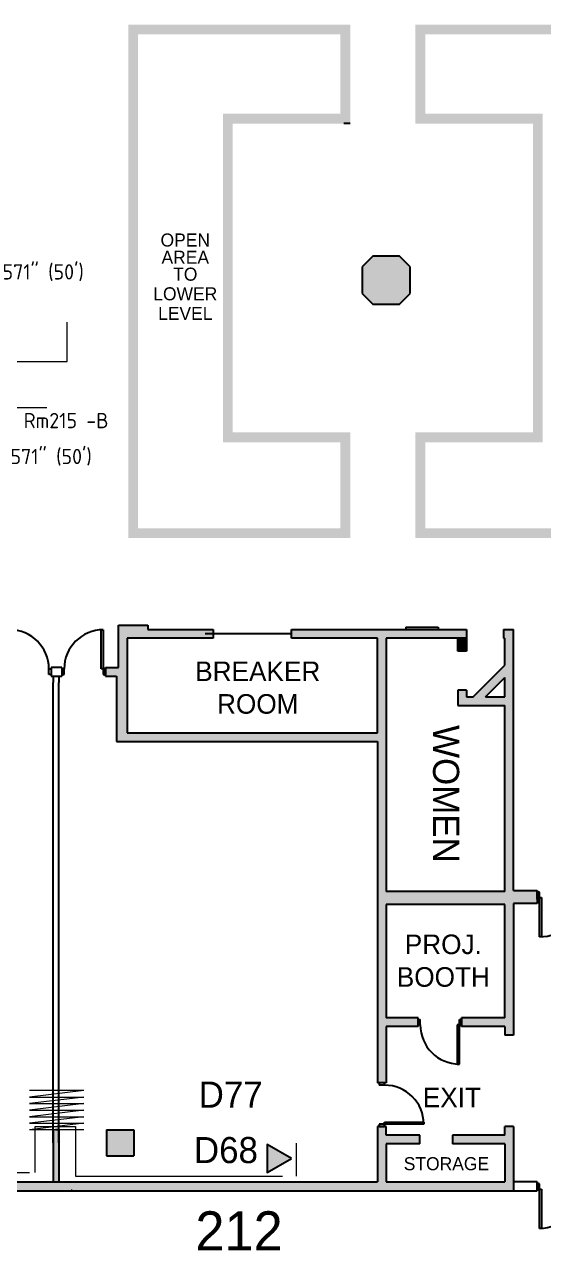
# Model space of a CAD drawing. Header units: inches. Extents: x 2884 to 5593, y 3202 to 5211.
# Drawn here: x 3697 to 4174, y 3205 to 4332 of the extents above; entities that cross this region are included whole.
import ezdxf
from ezdxf.enums import TextEntityAlignment as Align

# ---------------------------------------------------------------- set-up
doc = ezdxf.new("R2010")
doc.units = ezdxf.units.IN
doc.header["$LTSCALE"] = 100
doc.header["$MEASUREMENT"] = 0
doc.linetypes.add('DASHED', pattern=[19.049999999999997, 12.7, -6.35])
doc.linetypes.add('DASHEDTINY', pattern=[2.8575, 1.905, -0.9525])
doc.layers.add('AP_Name', color=176, linetype='CONTINUOUS', lineweight=18, true_color=0x000080)
doc.layers.add('Wire_Run', color=200, linetype='DASHEDTINY', lineweight=13, true_color=0xaa00ff)
for name, color, linetype, lineweight in [('bldg_airwall', 53, 'DASHED', 25), ('bldg_airwall_storage', 53, 'CONTINUOUS', 18), ('bldg_doors', 7, 'CONTINUOUS', 25), ('bldg_text', 94, 'CONTINUOUS', 25), ('bldg_wallint', 7, 'CONTINUOUS', 25), ('bldg_wallintsol', 7, 'CONTINUOUS', 25), ('data_jack', 120, 'CONTINUOUS', 25), ('LENGTH', 4, 'CONTINUOUS', 18)]:
    doc.layers.add(name, color=color, linetype=linetype, lineweight=lineweight)
doc.layers.add('bldg_stairs', color=9, linetype='CONTINUOUS')
doc.styles.add('bldgtx18', font='bldgtx18')
doc.styles.add('bldgtx24', font='bldgtx24')
doc.styles.add('bldgtx36', font='bldgtx36')
doc.styles.add('bldgtx48', font='bldgtx48')
doc.styles.add('iso3098', font='iso3098')

msp = doc.modelspace()

# ---------------------------------------------------------------- hatches: boundary and pattern name
at = {"layer": 'bldg_wallintsol', "linetype": 'CONTINUOUS'}
h = msp.add_hatch(color=256, dxfattribs=at)
h.paths.add_polyline_path([(3801.442674784963, 4323.260064352318), (3801.442674784963, 3869.260068352319), (3987.442674784963, 3869.260068352319), (3987.442674784963, 3948.260064352318), (3879.442674784963, 3948.260064352318), (3879.442674784963, 4250.260068352319), (3987.442674784963, 4250.260068352319), (3987.442674784963, 4323.260064352318)], flags=0)
h.paths.add_polyline_path([(3888.442674784963, 3957.260064352318), (3888.442674784963, 4241.260068352318), (3996.442674784963, 4241.260068352318), (3996.442674784963, 4332.260064352317), (3792.442674784962, 4332.260064352317), (3792.442674784962, 3860.260068352319), (3996.442674784963, 3860.260068352319), (3996.442674784963, 3957.260064352318)], flags=0)
h = msp.add_hatch(color=256, dxfattribs=at)
h.paths.add_polyline_path([(4719.442674784963, 3948.260064352318), (4719.442674784963, 4250.260068352317), (4829.442678784962, 4250.260068352317), (4829.442678784962, 4323.260064352318), (4065.442674784963, 4323.260064352318), (4065.442674784963, 4250.260068352319), (4173.442674784963, 4250.260068352317), (4173.442674784963, 3948.260064352318), (4065.442674784963, 3948.260064352318), (4065.442674784963, 3869.260068352319), (4829.442678784962, 3869.260068352319), (4829.442678784962, 3948.260064352318)], flags=0)
h.paths.add_polyline_path([(4164.442674784963, 4241.260068352318), (4164.442674784963, 3957.260064352318), (4056.442674784962, 3957.260064352318), (4056.442674784962, 3860.260068352319), (4838.442678784963, 3860.260068352319), (4838.442678784963, 3957.260064352318), (4728.442674784963, 3957.260064352318), (4728.442674784963, 4241.260068352318), (4838.442678784963, 4241.260068352318), (4838.442678784963, 4332.260064352317), (4056.442674784962, 4332.260064352317), (4056.442674784962, 4241.260068352318)], flags=0)
at = {"layer": 'bldg_wallintsol'}
for points in [[(4051.614558784962, 4109.447568352318), (4041.622362784962, 4119.431940352319), (4017.262986784962, 4119.431940352319), (4007.270802784963, 4109.439756352318), (4007.278614784962, 4085.080380352319), (4017.262986784962, 4075.088196352319), (4041.630174784962, 4075.096008352319), (4051.614558784962, 4085.080380352319)], [(4095.442678784962, 3756.260064352318), (4103.442678784962, 3756.260064352318), (4103.442678784962, 3768.260064352318), (4095.442678784962, 3768.260064352318)], [(3723.442674784963, 3268.260072352319), (3728.442678784962, 3268.260072352319), (3728.442678784962, 3316.260072352319), (3723.442674784962, 3316.260072352318), (3723.442674784962, 3304.260072352319)], [(3772.442682784962, 3316.260072352319), (3772.442682784962, 3292.260072352318), (3797.442682784962, 3292.260072352318), (3797.442682784962, 3316.260072352319)]]:
    msp.add_hatch(color=256, dxfattribs=at).paths.add_polyline_path(points, flags=0)
h = msp.add_hatch(color=256, dxfattribs=at)
h.paths.add_polyline_path([(3366.442674784963, 3673.260072352319), (3366.442674784963, 3733.260072352319), (3377.782233062099, 3733.260072352319), (3377.782233062099, 3741.260064352318), (3366.442674784963, 3741.260064352319), (3366.442674784963, 3804.844225295769), (3342.442674784965, 3804.844225295769), (3342.442674784965, 3810.844225295769), (3334.442682784963, 3810.844225295767), (3334.442682784962, 3671.260068352319), (3334.442682784962, 3260.260068352319), (4146.442674784962, 3260.260068352319), (4146.442674784962, 3319.260072352319), (4138.442682784962, 3319.260072352319), (4138.442682784962, 3311.260068352319), (4090.442682784962, 3311.260068352319), (4090.442682784962, 3303.260064352318), (4138.442682784962, 3303.260064352318), (4138.442682784962, 3268.260072352318), (4029.442674784962, 3268.260072352318), (4029.442674784962, 3303.260064352318), (4060.442682784962, 3303.260064352318), (4060.442682784962, 3311.260068352319), (4029.442674784962, 3311.260068352319), (4029.442674784962, 3319.260072352319), (4021.442682784962, 3319.260072352319), (4021.442682784962, 3268.260072352318), (3366.442674784963, 3268.260072352318)], flags=0)
h.paths.add_polyline_path([(3342.442674784962, 3796.84422529577), (3358.442674784962, 3796.844225295769), (3358.442674784964, 3268.260072352318), (3342.442674784962, 3268.260072352318)], flags=0)
h = msp.add_hatch(color=256, dxfattribs=at)
h.paths.add_polyline_path([(3870.442674784963, 3776.260068352319), (3810.442674784962, 3776.260068352319), (3810.442674784962, 3780.260064352319), (3783.442674784962, 3780.260064352319), (3783.442674784963, 3741.260064352319), (3771.442674784963, 3741.260064352319), (3771.442674784964, 3733.260072352319), (3781.442682784963, 3733.260072352319), (3781.442682784963, 3673.260072352319), (4021.442682784961, 3673.260072352319), (4021.44268278496, 3359.260072352319), (4029.442674784961, 3359.260072352319), (4029.442674784962, 3411.260064352317), (4058.871423904903, 3411.260064352319), (4058.871423904902, 3419.26006835232), (4029.442674784962, 3419.260068352318), (4029.442674784962, 3523.260072352319), (4138.442682784962, 3523.260072352318), (4138.442682784963, 3419.260068352319), (4098.871423904902, 3419.260068352319), (4098.871423904902, 3411.260064352318), (4138.442682784962, 3411.260064352318), (4138.442682784962, 3403.26007235232), (4146.442674784962, 3403.26007235232), (4146.442674784963, 3524.260068352319), (4168.442678784964, 3524.260068352318), (4168.442678784964, 3536.260068352318), (4146.442674784963, 3536.260068352319), (4146.442674784963, 3776.260068352319), (4137.442674784963, 3776.260068352319), (4137.442674784963, 3768.26006435232), (4138.442682784962, 3768.260064352318), (4138.442682784963, 3743.26006835232), (4109.442678784963, 3714.26006435232), (4103.442678784962, 3714.260064352318), (4103.442678784962, 3720.260064352319), (4095.442678784962, 3720.260064352319), (4095.442678784962, 3706.260064352318), (4138.442682784962, 3706.260064352319), (4138.442682784962, 3535.260072352318), (4029.442674784962, 3535.260072352318), (4029.442674784962, 3768.26006435232), (4103.442678784961, 3768.260064352318), (4103.442678784962, 3776.26006835232), (3942.442674784963, 3776.26006835232), (3942.442674784963, 3768.26006435232), (4021.442682784963, 3768.260064352317), (4021.442682784963, 3681.260064352319), (3791.442678784963, 3681.260064352319), (3791.442678784961, 3768.260064352317), (3870.442674784963, 3768.260064352318)], flags=0)
h.paths.add_polyline_path([(4120.756387283946, 3714.260064352318), (4138.442682784962, 3731.946359853334), (4138.442682784962, 3714.260064352318)], flags=0)
at = {"layer": 'data_jack'}
msp.add_hatch(color=256, dxfattribs=at).paths.add_polyline_path([(3942.389398949552, 3289.926516589619), (3920.00000306898, 3302.85304032826), (3920.00000306898, 3276.999992850978)], flags=0)

# ---------------------------------------------------------------- linework, layer by layer
at = {"layer": 'bldg_airwall', "linetype": 'CONTINUOUS'}
for p, q in [((3723.442674784962, 3304.260072352319), (3723.442674784962, 3727.260072352319)), ((3728.442678784962, 3304.260072352319), (3728.442678784962, 3727.260072352319))]:
    msp.add_line(p, q, dxfattribs=at)
at = {"layer": 'bldg_airwall_storage'}
for p, q in [((3751.442682784963, 3352.260072352319), (3701.442678784963, 3352.260072352319)), ((3751.442682784963, 3352.260072352319), (3701.442678784963, 3346.260072352318)), ((3701.442678784963, 3346.260072352318), (3751.442682784963, 3346.260072352318)), ((3751.442682784963, 3346.260072352318), (3701.442678784963, 3340.260072352319)), ((3701.442678784963, 3340.260072352319), (3751.442682784963, 3340.260072352319)), ((3751.442682784963, 3340.260072352319), (3701.442678784963, 3334.260072352318)), ((3701.442678784963, 3334.260072352318), (3751.442682784963, 3334.260072352318)), ((3751.442682784963, 3334.260072352318), (3701.442678784963, 3328.260072352318)), ((3701.442678784963, 3328.260072352318), (3751.442682784963, 3328.260072352318)), ((3751.442682784963, 3328.260072352318), (3701.442678784963, 3322.260072352319)), ((3701.442678784963, 3322.260072352319), (3751.442682784963, 3322.260072352319)), ((3751.442682784963, 3322.260072352319), (3701.442678784963, 3316.260072352319)), ((3751.442682784963, 3316.260072352319), (3701.442678784963, 3316.260072352319))]:
    msp.add_line(p, q, dxfattribs=at)
at = {"layer": 'bldg_doors'}
for p, q in [((3767.442674784964, 3739.871061555609), (3767.442674784962, 3775.871061555611)), ((3767.442674784962, 3775.871061555611), (3769.442674784963, 3775.871061555609)), ((3769.442674784963, 3775.871061555609), (3769.442674784963, 3739.871061555609)), ((3719.442674784963, 3739.871061555609), (3721.442674784964, 3739.871061555608)), ((3719.442674784965, 3734.871061555609), (3719.442674784963, 3739.871061555609)), ((3721.442674784964, 3734.871061555609), (3719.442674784965, 3734.871061555609)), ((3721.442674784964, 3739.871061555608), (3721.442674784964, 3734.871061555609)), ((3733.442674784963, 3739.871061555609), (3731.442674784961, 3739.871061555608)), ((3731.442674784961, 3739.871061555608), (3731.442674784962, 3734.871061555609)), ((3731.442674784962, 3734.871061555609), (3733.44267478496, 3734.871061555609)), ((3733.44267478496, 3734.871061555609), (3733.442674784963, 3739.871061555609)), ((3769.442674784963, 3739.871061555609), (3767.442674784964, 3739.871061555609)), ((3771.442674784964, 3739.871061555611), (3769.442674784963, 3739.871061555609)), ((3769.442674784963, 3739.871061555609), (3769.442674784964, 3734.871061555609)), ((3769.442674784964, 3734.871061555609), (3771.442674784963, 3734.871061555609)), ((3771.442674784963, 3734.871061555609), (3771.442674784964, 3739.871061555611)), ((4170.442678784963, 3534.649079149027), (4168.442678784964, 3534.649079149027)), ((4168.442678784964, 3534.649079149027), (4168.442678784962, 3529.649079149026)), ((4168.442678784962, 3529.649079149026), (4170.442678784964, 3529.649079149027)), ((4170.442678784964, 3529.649079149027), (4170.442678784963, 3534.649079149027)), ((4170.442678784964, 3529.649079149027), (4172.442678784963, 3529.649079149027)), ((4170.442678784964, 3493.649079149027), (4170.442678784964, 3529.649079149027)), ((4172.442678784963, 3529.649079149027), (4172.442678784964, 3493.649079149026)), ((4172.442678784964, 3493.649079149026), (4170.442678784964, 3493.649079149027)), ((4058.871423904903, 3417.649079149029), (4060.871423904901, 3417.649079149029)), ((4058.8714239049, 3412.649079149029), (4058.871423904903, 3417.649079149029)), ((4060.871423904899, 3412.649079149029), (4060.871423904901, 3417.649079149029)), ((4096.871423904904, 3417.649079149029), (4098.871423904903, 3417.649079149029)), ((4096.871423904902, 3412.649079149029), (4096.871423904904, 3417.649079149029)), ((4098.871423904903, 3417.649079149029), (4098.871423904903, 3412.649079149029)), ((4060.871423904901, 3412.649079149029), (4058.8714239049, 3412.649079149029)), ((4096.871423904902, 3412.649079149029), (4094.871423904904, 3412.649079149029)), ((4094.871423904904, 3412.649079149029), (4094.871423904904, 3376.649079149029)), ((4098.871423904903, 3412.649079149029), (4096.871423904902, 3412.649079149029)), ((4096.871423904904, 3376.649079149029), (4096.871423904902, 3412.649079149029)), ((4094.871423904904, 3376.649079149029), (4096.871423904904, 3376.649079149029)), ((4023.053671988252, 3359.260072352319), (4023.053671988252, 3357.26007235232)), ((4028.053671988252, 3359.26007235232), (4023.053671988252, 3359.260072352319)), ((4028.053671988252, 3357.260072352318), (4028.053671988252, 3359.26007235232)), ((4028.053671988252, 3357.260072352321), (4023.053671988252, 3357.26007235232)), ((4023.053671988252, 3321.260072352317), (4023.053671988252, 3319.260072352317)), ((4028.053671988252, 3321.260072352318), (4023.053671988252, 3321.260072352317)), ((4023.053671988252, 3319.260072352317), (4028.053671988252, 3319.260072352316)), ((4028.053671988252, 3321.260072352318), (4028.053671988252, 3323.260072352316)), ((4028.053671988252, 3323.260072352316), (4064.053671988252, 3323.260072352316)), ((4028.053671988252, 3319.260072352316), (4028.053671988252, 3321.260072352318)), ((4064.053671988252, 3321.260072352317), (4028.053671988252, 3321.260072352318)), ((4064.053671988252, 3323.260072352316), (4064.053671988252, 3321.260072352317)), ((4170.442678784963, 3266.649079149028), (4168.442678784964, 3266.649079149028)), ((4168.442678784964, 3266.649079149028), (4168.442678784962, 3261.649079149027)), ((4168.442678784962, 3261.649079149027), (4170.442678784964, 3261.649079149028)), ((4170.442678784964, 3261.649079149028), (4170.442678784963, 3266.649079149028)), ((4170.442678784964, 3261.649079149028), (4172.442678784963, 3261.649079149028)), ((4170.442678784964, 3225.649079149028), (4170.442678784964, 3261.649079149028)), ((4172.442678784963, 3261.649079149028), (4172.442678784964, 3225.649079149027)), ((4172.442678784964, 3225.649079149027), (4170.442678784964, 3225.649079149028))]:
    msp.add_line(p, q, dxfattribs=at)
for centre, start, end in [((3683.442674784963, 3739.871061555609), 0, 90), ((3769.442674784963, 3739.871061555609), 90, 180), ((4170.442678784964, 3529.649079149027), 270, 0), ((4096.871423904902, 3412.649079149029), 180, -90), ((4028.053671988252, 3321.260072352318), 0, 90), ((4170.442678784964, 3261.649079149028), 270, 0)]:
    msp.add_arc(centre, 36.00000000000001, start, end, dxfattribs=at)
at = {"layer": 'bldg_stairs'}
for p, q in [((4047.442674784963, 3778.260072352318), (4077.442674784962, 3778.260072352318)), ((4047.442674784963, 3778.260072352318), (4047.442674784963, 3776.260068352319)), ((4077.442674784962, 3778.260072352318), (4077.442674784962, 3776.260068352319)), ((3723.442674784962, 3733.260072352319), (3723.442674784962, 3727.260072352319)), ((3728.436839317652, 3733.260072352319), (3728.436839317652, 3727.260072352319)), ((3728.442678784962, 3733.260072352319), (3728.442678784962, 3727.260072352319)), ((3723.442674784962, 3316.260072352319), (3723.442674784962, 3268.260072352318)), ((3728.442678784962, 3316.260072352319), (3725.442678784963, 3316.260072352319)), ((3728.442678784962, 3316.260072352319), (3728.442678784962, 3268.260072352318))]:
    msp.add_line(p, q, dxfattribs=at)
at = {"layer": 'bldg_wallint'}
for p, q in [((3996.442674784963, 4241.260068352318), (3990.442674784963, 4241.260068352318)), ((4017.262986784962, 4119.431940352319), (4007.270802784963, 4109.439756352318)), ((4041.622362784962, 4119.431940352319), (4017.262986784962, 4119.431940352319)), ((4051.614558784962, 4109.447568352318), (4041.622362784962, 4119.431940352319)), ((4007.270802784963, 4109.439756352318), (4007.278614784962, 4085.080380352319)), ((4051.614558784962, 4085.080380352319), (4051.614558784962, 4109.447568352318)), ((4007.278614784962, 4085.080380352319), (4017.262986784962, 4075.088196352319)), ((4041.630174784962, 4075.096008352319), (4051.614558784962, 4085.080380352319)), ((4017.262986784962, 4075.088196352319), (4041.630174784962, 4075.096008352319)), ((3942.442674784962, 3772.260066352319), (3863.093496760266, 3772.260066352319)), ((4095.442678784962, 3756.260064352318), (4095.442678784962, 3768.260064352318)), ((4103.442678784962, 3768.260064352318), (4103.442678784962, 3756.260064352318)), ((4103.442678784962, 3756.260064352318), (4095.442678784962, 3756.260064352318)), ((4109.442678784962, 3714.260064352318), (4138.442682784962, 3743.26006835232)), ((3731.442674784962, 3741.260064352318), (3721.442674784964, 3741.260064352318)), ((3721.442674784964, 3733.260072352317), (3731.442674784962, 3733.260072352317)), ((3771.442674784963, 3733.260072352319), (3771.442674784963, 3741.260064352319)), ((4120.756387283947, 3714.260064352318), (4138.442682784962, 3731.946359853334)), ((4103.442678784962, 3720.260064352319), (4095.442678784962, 3720.260064352319)), ((4095.442678784962, 3720.260064352319), (4095.442678784962, 3706.260064352318)), ((4103.442678784962, 3720.260064352319), (4103.442678784962, 3714.260064352318)), ((4103.442678784962, 3714.260064352318), (4109.442678784962, 3714.260064352318)), ((4120.756387283947, 3714.260064352318), (4138.442682784962, 3714.26006435232)), ((4095.442678784962, 3706.260064352318), (4138.442682784962, 3706.260064352319)), ((4168.442678784964, 3536.260068352318), (4168.442678784964, 3528.260076352317)), ((4168.442678784964, 3528.260068352318), (4168.442678784964, 3536.260068352318)), ((4098.871423904903, 3411.260076352318), (4098.871423904902, 3419.26006835232)), ((4098.871423904902, 3411.260068352319), (4098.871423904902, 3419.260068352319)), ((4029.442674784962, 3319.260072352316), (4021.442682784961, 3319.260072352319)), ((4029.442682784962, 3319.260072352319), (4021.442682784962, 3319.260072352319)), ((4168.442678784964, 3268.260068352319), (4146.442674784962, 3268.260068352319)), ((4168.442678784964, 3268.260068352319), (4168.442678784964, 3260.260076352318)), ((4168.442678784964, 3260.260068352319), (4168.442678784964, 3268.260068352319)), ((4146.442674784962, 3260.260068352319), (4168.442678784964, 3260.260068352319))]:
    msp.add_line(p, q, dxfattribs=at)
at = {"layer": 'bldg_wallint', "linetype": 'CONTINUOUS'}
for p, q in [((3783.442674784963, 3741.260064352319), (3783.442674784963, 3780.260064352319)), ((3783.442674784963, 3780.260064352319), (3810.442674784962, 3780.260064352319)), ((3810.442674784962, 3780.260064352319), (3810.442674784962, 3776.260068352319)), ((3810.442674784962, 3776.260068352319), (3870.442674784963, 3776.260068352319)), ((3870.442674784963, 3776.260068352319), (3870.442674784963, 3768.260064352318)), ((3942.442674784962, 3768.260064352318), (3942.442674784962, 3776.260068352319)), ((3942.442674784962, 3776.260068352319), (4103.442678784962, 3776.260068352319)), ((4103.442678784962, 3776.260068352319), (4103.442678784962, 3768.260064352318)), ((4137.442674784963, 3776.260068352319), (4146.442674784963, 3776.260068352319)), ((4137.442674784963, 3776.260068352319), (4137.442674784963, 3768.260064352318)), ((4146.442674784963, 3536.260068352319), (4146.442674784963, 3776.260068352319)), ((3870.442674784963, 3768.260064352318), (3791.442678784962, 3768.260064352318)), ((3791.442678784962, 3768.260064352318), (3791.442678784962, 3681.260064352319)), ((4021.442682784963, 3768.260064352318), (3942.442674784962, 3768.260064352318)), ((4021.442682784963, 3681.260064352319), (4021.442682784963, 3768.260064352318)), ((4103.442678784962, 3768.260064352318), (4029.442674784962, 3768.260064352318)), ((4029.442674784962, 3768.260064352318), (4029.442674784962, 3535.260072352318)), ((4137.442674784963, 3768.260064352318), (4138.442682784962, 3768.260064352318)), ((4138.442682784962, 3743.26006835232), (4138.442682784962, 3768.260064352318)), ((3721.442674784964, 3741.260064352318), (3721.442674784964, 3733.260072352317)), ((3721.442674784964, 3741.260064352318), (3721.442674784964, 3733.260072352317)), ((3731.442674784962, 3741.260064352318), (3731.442674784962, 3733.260072352317)), ((3731.442674784962, 3741.260064352318), (3731.442674784962, 3733.260072352317)), ((3771.442674784963, 3741.260064352319), (3771.442674784963, 3733.260072352319)), ((3771.442674784963, 3741.260064352319), (3783.442674784963, 3741.260064352319)), ((3771.442674784963, 3741.260064352319), (3771.442674784963, 3733.260072352319)), ((3771.442674784963, 3733.260072352319), (3781.442682784962, 3733.260072352319)), ((3781.442682784962, 3733.260072352319), (3781.442682784962, 3673.260072352319)), ((4138.442682784962, 3714.26006435232), (4138.442682784962, 3731.946359853334)), ((4138.442682784962, 3535.260072352318), (4138.442682784962, 3706.260064352319)), ((3791.442678784962, 3681.260064352319), (4021.442682784963, 3681.260064352319)), ((3781.442682784962, 3673.260072352319), (4021.442682784962, 3673.260072352319)), ((4021.442682784962, 3673.260072352319), (4021.442682784961, 3359.260072352319)), ((4138.442682784962, 3535.260072352318), (4029.442674784962, 3535.260072352318)), ((4146.442674784963, 3536.260068352319), (4168.442678784964, 3536.260068352318)), ((4168.442678784964, 3536.260068352318), (4168.442678784964, 3524.260068352318)), ((4029.442674784962, 3523.260072352318), (4029.442674784962, 3419.260068352319)), ((4138.442682784962, 3523.260072352318), (4029.442674784962, 3523.260072352318)), ((4138.442682784962, 3419.260068352319), (4138.442682784962, 3523.260072352318)), ((4146.442674784963, 3524.260068352319), (4146.442674784962, 3403.260072352318)), ((4168.442678784964, 3524.260068352318), (4146.442674784963, 3524.260068352319)), ((4058.871423904903, 3419.26006835232), (4029.442674784962, 3419.260068352319)), ((4058.871423904903, 3411.260064352319), (4058.871423904903, 3419.26006835232)), ((4058.871423904903, 3411.260064352319), (4058.871423904903, 3419.26006835232)), ((4058.871423904903, 3411.26007635232), (4058.871423904903, 3419.26006835232)), ((4138.442682784962, 3419.260068352319), (4098.871423904902, 3419.26006835232)), ((4098.871423904902, 3411.260064352318), (4098.871423904902, 3419.26006835232)), ((4098.871423904902, 3419.26006835232), (4098.871423904902, 3411.260064352319)), ((4098.871423904902, 3411.26007635232), (4098.871423904902, 3419.26006835232)), ((4029.442674784962, 3411.260064352318), (4029.442674784961, 3359.260072352319)), ((4058.871423904903, 3411.260064352319), (4029.442674784962, 3411.260064352318)), ((4138.442682784962, 3411.260064352318), (4098.871423904902, 3411.260064352318)), ((4138.442682784962, 3411.260064352318), (4138.442682784962, 3403.260072352318)), ((4146.442674784962, 3403.260072352318), (4138.442682784962, 3403.260072352318)), ((4029.442674784961, 3359.260072352319), (4021.442682784961, 3359.260072352319)), ((4029.442674784961, 3359.260072352319), (4021.442682784961, 3359.260072352319)), ((3772.442682784962, 3316.260072352319), (3797.442682784962, 3316.260072352319)), ((3772.442682784962, 3316.260072352319), (3772.442682784962, 3292.260072352318)), ((3797.442682784962, 3316.260072352319), (3797.442682784962, 3292.260072352318)), ((4029.442674784962, 3319.260072352319), (4021.442682784962, 3319.260072352319)), ((4021.442682784962, 3319.260072352319), (4021.442682784962, 3268.260072352318)), ((4029.442674784961, 3319.260072352319), (4021.442682784961, 3319.260072352319)), ((4029.442674784962, 3311.260068352319), (4029.442674784962, 3319.260072352319)), ((4138.442682784962, 3311.260068352319), (4138.442682784962, 3319.260072352319)), ((4146.442674784962, 3319.260072352319), (4138.442682784962, 3319.260072352319)), ((4146.442674784962, 3319.260072352319), (4146.442674784962, 3260.260068352319)), ((4060.442682784962, 3311.260068352319), (4029.442674784962, 3311.260068352319)), ((4029.442674784962, 3303.260064352318), (4029.442674784962, 3268.260072352318)), ((4060.442682784962, 3303.260064352318), (4029.442674784962, 3303.260064352318)), ((4060.442682784962, 3303.260064352318), (4060.442682784962, 3311.260068352319)), ((4090.442682784962, 3311.260068352319), (4090.442682784962, 3303.260064352318)), ((4138.442682784962, 3311.260068352319), (4090.442682784962, 3311.260068352319)), ((4138.442682784962, 3303.260064352318), (4090.442682784962, 3303.260064352318)), ((4138.442682784962, 3303.260064352318), (4138.442682784962, 3268.260072352318)), ((3772.442682784962, 3292.260072352318), (3797.442682784962, 3292.260072352318)), ((3366.442674784963, 3268.260072352318), (4021.442682784962, 3268.260072352318)), ((4029.442674784962, 3268.260072352318), (4138.442682784962, 3268.260072352318))]:
    msp.add_line(p, q, dxfattribs=at)
at = {"layer": 'bldg_wallint', "color": 7, "linetype": 'CONTINUOUS', "lineweight": 25}
for p, q in [((3334.442682784962, 3260.260068352319), (3740.442678784962, 3260.260068352319)), ((3740.442678784962, 3260.260068352319), (4146.442674784962, 3260.260068352319))]:
    msp.add_line(p, q, dxfattribs=at)
at = {"layer": 'data_jack'}
msp.add_lwpolyline([(3942.389398949552, 3289.926516589619), (3920.00000306898, 3302.85304032826), (3920.00000306898, 3276.999992850978)], close=True, dxfattribs=at)
at = {"layer": 'Wire_Run', "color": 6}
for p, q in [((3736.200198920191, 4022.626561513347), (3736.200198920191, 4058.579871058085)), ((3679.876428899402, 4022.626561513347), (3736.200198920191, 4022.626561513347))]:
    msp.add_line(p, q, dxfattribs=at)
at = {"layer": 'Wire_Run'}
for p, q in [((3679.876428899402, 3980.087797379361), (3717.501696484585, 3980.087797379361)), ((3740.442678784962, 3260.260068352319), (3740.442678784962, 3261.260068352319)), ((4146.442674784962, 3260.260068352319), (4146.442674784962, 3261.260068352319))]:
    msp.add_line(p, q, dxfattribs=at)
at = {"layer": 'Wire_Run', "color": 40, "true_color": 0xffaa00}
for p, q in [((3706.853823334333, 3276.834171662782), (3706.853823334333, 3319.371230732328)), ((3706.853823334333, 3319.371230732328), (3743.72437537738, 3319.371230732328)), ((3743.72437537738, 3319.371230732328), (3743.72437537738, 3273.51923784381)), ((3947.176752829592, 3273.51923784381), (3947.176752829592, 3303.992374190453)), ((3511.183491237733, 3276.834171662782), (3706.853823334333, 3276.834171662782)), ((3743.72437537738, 3273.51923784381), (3947.176752829592, 3273.51923784381))]:
    msp.add_line(p, q, dxfattribs=at)

# ---------------------------------------------------------------- texts
at = {"layer": 'AP_Name', "style": 'iso3098'}
msp.add_text('Rm215 -B', height=14, dxfattribs=at).set_placement((3696.196550034158, 3961.181797225387))
at = {"layer": 'bldg_text'}
for s, height, style, p in [('OPEN', 12, 'bldgtx18', (3844.792861092692, 4134.173920900997)), ('AREA', 12, 'bldgtx18', (3844.792861092692, 4118.307895882346)), ('TO', 12, 'bldgtx18', (3844.792861092692, 4102.765541497359)), ('LOWER', 12, 'bldgtx18', (3844.792861092692, 4084.72947941154)), ('LEVEL', 12, 'bldgtx18', (3844.792861092692, 4066.729479411541)), ('BREAKER', 18, 'bldgtx18', (3911.432403754844, 3737.702469198717)), ('ROOM', 18, 'bldgtx18', (3911.432403754844, 3707.702469198717)), ('PROJ.', 18, 'bldgtx18', (4082.044626881226, 3486.72313159957)), ('BOOTH', 18, 'bldgtx18', (4082.044626881226, 3456.72313159957)), ('EXIT', 18, 'bldgtx18', (4089.915342660884, 3345.943797410118)), ('STORAGE', 12, 'bldgtx18', (4084.873707110615, 3285.078957705391)), ('212', 36, 'bldgtx36', (3894.239061866917, 3223.295668584945))]:
    msp.add_text(s, height=height, dxfattribs=dict(at, style=style)).set_placement(p, align=Align.MIDDLE_CENTER)
at = {"layer": 'bldg_text', "style": 'bldgtx24'}
msp.add_text('WOMEN', height=24, rotation=270, dxfattribs=at).set_placement((4084.609026464312, 3624.955043349495), align=Align.MIDDLE_CENTER)
at = {"layer": 'data_jack', "style": 'bldgtx48'}
for s, p in [('D77', (3857.098897104507, 3336.560330255499)), ('D68', (3852.733611997721, 3285.610021135693))]:
    msp.add_text(s, height=24, dxfattribs=at).set_placement(p)
at = {"layer": 'LENGTH', "style": 'iso3098'}
for p in [(3676.79406348515, 4097.868156871419), (3684.12346458848, 3928.192521329346)]:
    msp.add_text('571" (50\')', height=14, dxfattribs=at).set_placement(p)

doc.saveas('drawing.dxf')
